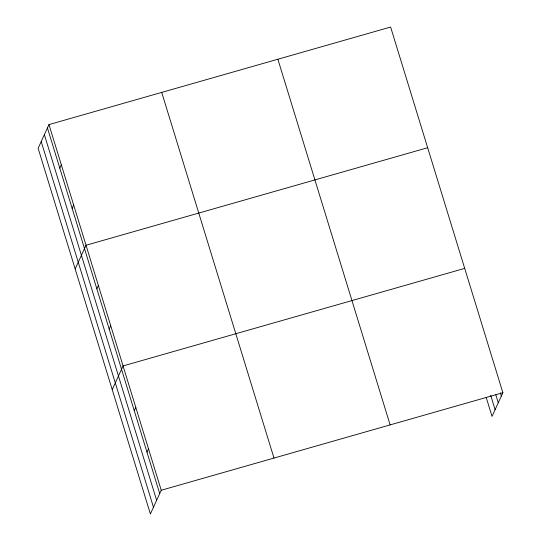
<?xml version="1.0" encoding="UTF-8"?>
<svg xmlns="http://www.w3.org/2000/svg" width="541" height="541" viewBox="0 0 541 541"><rect width="100%" height="100%" fill="white"/><g stroke="black" fill="none" stroke-linecap="round" stroke-linejoin="round"><path stroke-width="0.81" d="M48.974 124.592L38.127 148.288L150.384 513.95L161.232 490.254L48.974 124.592L390.616 27.05L502.873 392.712L492.026 416.408L486.149 397.277M59.794 168.156L61.322 164.816M72.142 208.38L73.671 205.039M75.172 268.958L86.019 245.262L427.661 147.72M96.839 288.826L98.367 285.486M109.187 329.05L110.716 325.709M112.217 389.628L123.064 365.932L464.705 268.383M134.263 410.714L135.791 407.373M146.983 452.154L148.511 448.814M161.232 490.254L502.873 392.712M500.364 392.861L501.345 396.053M495.82 394.802L498.268 402.768M490.694 395.343L495.096 409.686M277.871 59.239L390.129 424.901M161.718 92.403L273.976 458.065M47.446 127.933L159.703 493.595M44.376 134.655L156.626 500.31M41.204 141.573L153.461 507.235"/></g></svg>
